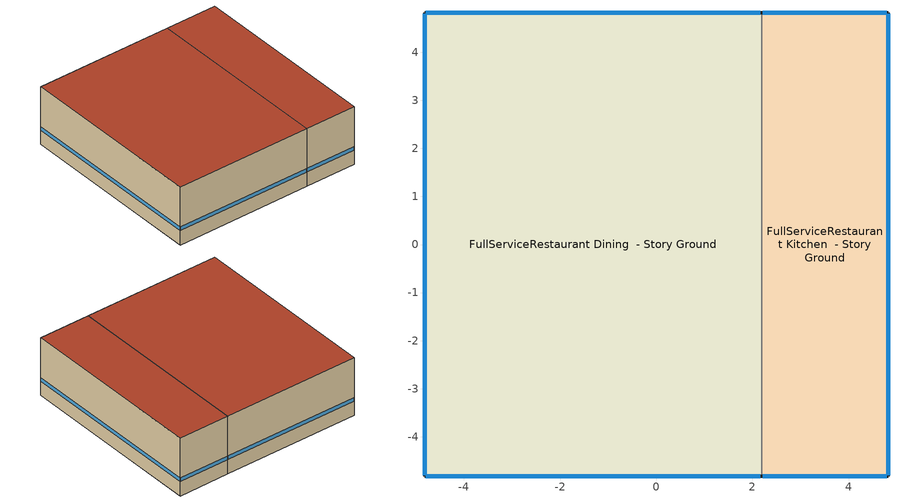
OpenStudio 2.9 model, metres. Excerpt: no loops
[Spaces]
FullServiceRestaurant Dining  - Story Ground
 floor ground: -4.82,-4.82 -4.82,4.82 2.19,4.82 2.19,-4.82 z0
 wall outside: 2.19,4.82 -4.82,4.82 -4.82,-4.82 2.19,-4.82 z0:3.05
 wall to FullServiceRestaurant Kitchen  - Story Ground: 2.19,-4.82 2.19,4.82 z0:3.05
 window: -4.82,4.79 -4.82,-4.79 / 2.16,4.82 -4.79,4.82 / -4.79,-4.82 2.16,-4.82 z0.76:0.95
 roof outside (Typical IEAD Roof R-19.61): 2.19,-4.82 2.19,4.82 -4.82,4.82 -4.82,-4.82 z3.05
FullServiceRestaurant Kitchen  - Story Ground
 floor ground: 2.19,-4.82 2.19,4.82 4.82,4.82 4.82,-4.82 z0
 wall outside: 2.19,-4.82 4.82,-4.82 4.82,4.82 2.19,4.82 z0:3.05
 window: 4.82,-4.79 4.82,4.79 / 4.79,4.82 2.22,4.82 / 2.22,-4.82 4.79,-4.82 z0.76:0.95
 roof outside (Typical IEAD Roof R-19.61): 4.82,-4.82 4.82,4.82 2.19,4.82 2.19,-4.82 z3.05
[Site]
Fort Collins Sawrs_CO_USA: Latitude {deg}=40.58; Longitude {deg}=-105.08; Time Zone {hr}=-7; Elevation {m}=1525; Terrain=City
[Site:WaterMainsTemperature]
Calculation Method=Correlation; Annual Average Outdoor Air Temperature {C}=12.0175; Maximum Difference In Monthly Average Outdoor Air Temperatures {deltaC}=24.29
[SizingPeriod:DesignDay] Barometric Pressure {Pa}=84297; Sky Clearness=0; Rain Indicator=0; Snow Indicator=0; Day of Month=21; Daylight Saving Time Indicator=0; Dry-Bulb Temperature Range Modifier Type=DefaultMultipliers
Name | Maximum Dry-Bulb Temperature {C} | Daily Dry-Bulb Temperature Range {deltaC} | Humidity Indicating Conditions at Maximum Dry-Bulb | Wind Speed {m/s} | Wind Direction {deg} | Month | Day Type | Humidity Indicating Type | Solar Model Indicator | ASHRAE Taub | ASHRAE Taud
Fort Collins Sawrs Ann Clg .4% Condns DB=>MWB 1 | 32.3 | 13.6 | 16.1 | 3.7 | 90 | 7 | SummerDesignDay | Wetbulb | ASHRAETau | 0.328 | 2.426
Fort Collins Sawrs Ann Clg .4% Condns WB=>MDB 1 | 27.1 | 13.6 | 18.1 | 3.7 | 90 | 7 | SummerDesignDay | Wetbulb | ASHRAETau | 0.328 | 2.426
Fort Collins Sawrs Ann Clg 1% Condns DB=>MWB 1 | 30.7 | 13.6 | 15.7 | 3.7 | 90 | 7 | SummerDesignDay | Wetbulb | ASHRAETau | 0.328 | 2.426
Fort Collins Sawrs Ann Clg 2% Condns DP=>MDB 1 | 20.4 | 13.6 | 13.9 | 3.7 | 90 | 7 | SummerDesignDay | Dewpoint | ASHRAETau | 0.328 | 2.426
Fort Collins Sawrs Ann Htg 99% Condns DB 1 | -15.1 | 0 | -15.1 | 2.1 | 20 | 12 | WinterDesignDay | Wetbulb | ASHRAEClearSky
Fort Collins Sawrs Ann Htg 99.6% Condns DB 1 | -19.2 | 0 | -19.2 | 2.1 | 20 | 12 | WinterDesignDay | Wetbulb | ASHRAEClearSky
Fort Collins Sawrs Ann Htg Wind 99% Condns WS=>MCDB 1 | 6.3 | 0 | 6.3 | 8.8 | 20 | 12 | WinterDesignDay | Wetbulb | ASHRAEClearSky
Fort Collins Sawrs April .4% Condns DB=>MCWB 1 | 27.4 | 13.3 | 12.1 | 3.7 | 90 | 4 | SummerDesignDay | Wetbulb | ASHRAETau | 0.287 | 2.478
Fort Collins Sawrs April .4% Condns WB=>MCDB 1 | 25.4 | 13.3 | 13.8 | 3.7 | 90 | 4 | SummerDesignDay | Wetbulb | ASHRAETau | 0.287 | 2.478
Fort Collins Sawrs August .4% Condns DB=>MCWB 1 | 32.9 | 13.1 | 15.5 | 3.7 | 90 | 8 | SummerDesignDay | Wetbulb | ASHRAETau | 0.334 | 2.44
Fort Collins Sawrs August .4% Condns WB=>MCDB 1 | 25.9 | 13.1 | 18.6 | 3.7 | 90 | 8 | SummerDesignDay | Wetbulb | ASHRAETau | 0.334 | 2.44
Fort Collins Sawrs December .4% Condns DB=>MCWB 1 | 16.2 | 12.3 | 6 | 3.7 | 90 | 12 | SummerDesignDay | Wetbulb | ASHRAETau | 0.262 | 2.566
Fort Collins Sawrs December .4% Condns WB=>MCDB 1 | 14.4 | 12.3 | 6.9 | 3.7 | 90 | 12 | SummerDesignDay | Wetbulb | ASHRAETau | 0.262 | 2.566
Fort Collins Sawrs February .4% Condns DB=>MCWB 1 | 19 | 12.3 | 7.6 | 3.7 | 90 | 2 | SummerDesignDay | Wetbulb | ASHRAETau | 0.258 | 2.535
Fort Collins Sawrs February .4% Condns WB=>MCDB 1 | 17.9 | 12.3 | 8.1 | 3.7 | 90 | 2 | SummerDesignDay | Wetbulb | ASHRAETau | 0.258 | 2.535
Fort Collins Sawrs January .4% Condns DB=>MCWB 1 | 15.7 | 12.5 | 5.3 | 3.7 | 90 | 1 | SummerDesignDay | Wetbulb | ASHRAETau | 0.249 | 2.667
Fort Collins Sawrs January .4% Condns WB=>MCDB 1 | 15.2 | 12.5 | 6 | 3.7 | 90 | 1 | SummerDesignDay | Wetbulb | ASHRAETau | 0.249 | 2.667
Fort Collins Sawrs July .4% Condns DB=>MCWB 1 | 34.2 | 13.6 | 15.9 | 3.7 | 90 | 7 | SummerDesignDay | Wetbulb | ASHRAETau | 0.328 | 2.426
Fort Collins Sawrs July .4% Condns WB=>MCDB 1 | 27.7 | 13.6 | 19.4 | 3.7 | 90 | 7 | SummerDesignDay | Wetbulb | ASHRAETau | 0.328 | 2.426
Fort Collins Sawrs June .4% Condns DB=>MCWB 1 | 34.2 | 13.5 | 16.3 | 3.7 | 90 | 6 | SummerDesignDay | Wetbulb | ASHRAETau | 0.303 | 2.453
Fort Collins Sawrs June .4% Condns WB=>MCDB 1 | 28.7 | 13.5 | 18.7 | 3.7 | 90 | 6 | SummerDesignDay | Wetbulb | ASHRAETau | 0.303 | 2.453
Fort Collins Sawrs March .4% Condns DB=>MCWB 1 | 22.2 | 12.6 | 8.6 | 3.7 | 90 | 3 | SummerDesignDay | Wetbulb | ASHRAETau | 0.275 | 2.474
Fort Collins Sawrs March .4% Condns WB=>MCDB 1 | 20 | 12.6 | 9.7 | 3.7 | 90 | 3 | SummerDesignDay | Wetbulb | ASHRAETau | 0.275 | 2.474
Fort Collins Sawrs May .4% Condns DB=>MCWB 1 | 29.3 | 13 | 13.1 | 3.7 | 90 | 5 | SummerDesignDay | Wetbulb | ASHRAETau | 0.293 | 2.478
Fort Collins Sawrs May .4% Condns WB=>MCDB 1 | 24.8 | 13 | 15.3 | 3.7 | 90 | 5 | SummerDesignDay | Wetbulb | ASHRAETau | 0.293 | 2.478
Fort Collins Sawrs November .4% Condns DB=>MCWB 1 | 20 | 12.1 | 8.2 | 3.7 | 90 | 11 | SummerDesignDay | Wetbulb | ASHRAETau | 0.267 | 2.573
Fort Collins Sawrs November .4% Condns WB=>MCDB 1 | 16.5 | 12.1 | 9.7 | 3.7 | 90 | 11 | SummerDesignDay | Wetbulb | ASHRAETau | 0.267 | 2.573
Fort Collins Sawrs October .4% Condns DB=>MCWB 1 | 27.4 | 14.1 | 11.6 | 3.7 | 90 | 10 | SummerDesignDay | Wetbulb | ASHRAETau | 0.277 | 2.645
Fort Collins Sawrs October .4% Condns WB=>MCDB 1 | 24.4 | 14.1 | 13.3 | 3.7 | 90 | 10 | SummerDesignDay | Wetbulb | ASHRAETau | 0.277 | 2.645
Fort Collins Sawrs September .4% Condns DB=>MCWB 1 | 30.2 | 14.2 | 14.6 | 3.7 | 90 | 9 | SummerDesignDay | Wetbulb | ASHRAETau | 0.297 | 2.587
Fort Collins Sawrs September .4% Condns WB=>MCDB 1 | 26.1 | 14.2 | 17.7 | 3.7 | 90 | 9 | SummerDesignDay | Wetbulb | ASHRAETau | 0.297 | 2.587
[ClimateZones]
Climate Zone Institution Name 1=ASHRAE; Climate Zone Document Name 1=ANSI/ASHRAE Standard 169; Climate Zone Document Year 1=2006; Climate Zone Value 1=ASHRAE 169-2013-5B
[Building]
ComStock DOE Ref 1980-2004|FullServiceRestaurant: North Axis {deg}=315; Default Construction Set=Res ComStock DOE Ref 1980-2004 - FullSrvRest - ASHRAE 169-2013-5B; Default Schedule Set=Building Default Schedule Set; Standards Building Type=FullServiceRestaurant
[Site:GroundTemperature:BuildingSurface]
19.195, 19.191, 19.215, 19.25, 19.367, 20.429, 21.511, 21.776, 20.44, 19.538, 19.333, 19.237
[DefaultConstructionSet]
Res ComStock DOE Ref 1980-2004 - FullSrvRest - ASHRAE 169-2013-5B: Default Exterior Surface Constructions=Default Surface Constructions 1; Default Interior Surface Constructions=Default Surface Constructions 2; Default Ground Contact Surface Constructions=Default Surface Constructions 3; Default Exterior SubSurface Constructions=Default Sub Surface Constructions 1; Default Interior SubSurface Constructions=Default Sub Surface Constructions 2; Interior Partition Construction=Typical Interior Partition
[DefaultSurfaceConstructions]
Name | Floor Construction | Wall Construction | Roof Ceiling Construction
Default Surface Constructions 1 | Typical Insulated Exterior Mass Floor | Typical Insulated Steel Framed Exterior Wall R-12.2 | Typical Wood Joist Attic Floor R-19.61
Default Surface Constructions 2 | Typical Interior Floor | Typical Interior Wall | Typical Interior Ceiling
Default Surface Constructions 3 | ext-slab | Typical Insulated Basement Mass Wall R-10.0
[Construction]
Typical Insulated Exterior Mass Floor: Typical Insulation R-10.02, 4 in. Normalweight Concrete Floor, Typical Carpet Pad
Typical Insulated Steel Framed Exterior Wall R-12.2: 25mm Stucco, 5/8 in. Gypsum Board, Typical Insulation R-10.02, 5/8 in. Gypsum Board
Typical Wood Joist Attic Floor R-19.61: 5/8 in. Gypsum Board, Typical Insulation R-17.97
Typical Interior Floor: 100mm Normalweight concrete floor, CP02 CARPET PAD
Typical Interior Wall: G01 13mm gypsum board, G01 13mm gypsum board
Typical Interior Ceiling: CP02 CARPET PAD, 100mm Normalweight concrete floor
ext-slab: 6 in. Normalweight Concrete Floor
Typical Insulated Basement Mass Wall R-10.0: Typical Insulation R-8.45, 8 in. Concrete Block Basement Wall
U 0.59 SHGC 0.39 Simple Glazing Window U-0.59 SHGC 0.39: U 0.59 SHGC 0.39 Simple Glazing U-1.18 SHGC 0.39
U 0.59 SHGC 0.39 Simple Glazing Window U-0.59 SHGC 0.39 1: U 0.59 SHGC 0.39 Simple Glazing U-1.18 SHGC 0.39 1
Typical Insulated Metal Door: F08 Metal surface, Typical Insulation R-18.49
U 0.88 SHGC 0.16 Sgl Ref-A-L Clr 6mm: REF A CLEAR LO 6MM
Typical Overhead Door: Typical Insulation R-18.49
Typical Interior Window: Clear 3mm
Typical Interior Door; Typical Interior Partition: G05 25mm wood
Typical IEAD Roof R-19.61: Roof Membrane, Typical Insulation R-18.49, Metal Roof Surface
InteriorFurnishings 1: Std Wood 6inch 1
[Material:NoMass] Roughness=Smooth; Thermal Absorptance=0.9; Solar Absorptance=0.7
Name | Thermal Resistance {m2-K/W} | Visible Absorptance
Typical Insulation R-10.02 | 1.76396 | 0.7
Typical Carpet Pad; CP02 CARPET PAD | 0.21648 | 0.8
Typical Insulation R-17.97 | 3.16533 | 0.7
Typical Insulation R-8.45 | 1.4881 | 0.7
Typical Insulation R-18.49 | 3.25638 | 0.7
[Material]
Name | Roughness | Thickness {m} | Conductivity {W/m-K} | Density {kg/m3} | Specific Heat {J/kg-K} | Thermal Absorptance | Solar Absorptance | Visible Absorptance
4 in. Normalweight Concrete Floor | MediumRough | 0.1016 | 2.31 | 2322 | 832 | 0.9 | 0.7 | 0.7
25mm Stucco | Smooth | 0.0254 | 0.72 | 1856 | 840 | 0.9 | 0.7 | 0.7
5/8 in. Gypsum Board | MediumSmooth | 0.0159 | 0.16 | 800 | 1090 | 0.9 | 0.7 | 0.7
100mm Normalweight concrete floor | MediumRough | 0.1016 | 2.31045 | 2322 | 832.557 |  | 0 | 0
G01 13mm gypsum board | Smooth | 0.0127 | 0.160031 | 800.001 | 1090.73 | 0.9 | 0.7 | 0.5
6 in. Normalweight Concrete Floor | MediumRough | 0.1524 | 2.31 | 2322 | 832 | 0.9 | 0.7 | 0.7
8 in. Concrete Block Basement Wall | MediumRough | 0.2032 | 1.326 | 1842 | 912 | 0.9 | 0.7 | 0.7
F08 Metal surface; Metal Roof Surface | Smooth | 0.0008 | 45.28 | 7824 | 500 | 0.9 | 0.7 | 0.7
G05 25mm wood | MediumSmooth | 0.0254 | 0.15 | 608 | 1630 | 0.9 | 0.5 | 0.5
Roof Membrane | VeryRough | 0.0095 | 0.16 | 1121.29 | 1460 | 0.9 | 0.7 | 0.7
Std Wood 6inch 1 | MediumSmooth | 0.15 | 0.12 | 540 | 1210 | 0.9 | 0.7 | 0.7
[DefaultSubSurfaceConstructions]
Name | Fixed Window Construction | Operable Window Construction | Door Construction | Glass Door Construction | Overhead Door Construction | Tubular Daylight Dome Construction | Tubular Daylight Diffuser Construction
Default Sub Surface Constructions 1 | U 0.59 SHGC 0.39 Simple Glazing Window U-0.59 SHGC 0.39 | U 0.59 SHGC 0.39 Simple Glazing Window U-0.59 SHGC 0.39 1 | Typical Insulated Metal Door | U 0.88 SHGC 0.16 Sgl Ref-A-L Clr 6mm | Typical Overhead Door | Typical Interior Window | Typical Interior Window
Default Sub Surface Constructions 2 | Typical Interior Window | Typical Interior Window | Typical Interior Door
[WindowMaterial:SimpleGlazingSystem] U-Factor {W/m2-K}=6.72051; Solar Heat Gain Coefficient=0.39; Visible Transmittance=0.31
U 0.59 SHGC 0.39 Simple Glazing U-1.18 SHGC 0.39; U 0.59 SHGC 0.39 Simple Glazing U-1.18 SHGC 0.39 1
[WindowMaterial:Glazing] Optical Data Type=SpectralAverage; Infrared Transmittance at Normal Incidence=0; Front Side Infrared Hemispherical Emissivity=0.84; Conductivity {W/m-K}=0.9; Dirt Correction Factor for Solar and Visible Transmittance=1; Solar Diffusing=No
Name | Thickness {m} | Solar Transmittance at Normal Incidence | Front Side Solar Reflectance at Normal Incidence | Back Side Solar Reflectance at Normal Incidence | Visible Transmittance at Normal Incidence | Front Side Visible Reflectance at Normal Incidence | Back Side Visible Reflectance at Normal Incidence | Back Side Infrared Hemispherical Emissivity
REF A CLEAR LO 6MM | 0.006 | 0.066 | 0.341 | 0.493 | 0.08 | 0.41 | 0.37 | 0.4
Clear 3mm | 0.003 | 0.837 | 0.075 | 0.075 | 0.898 | 0.081 | 0.081 | 0.84
[SpaceType] Standards Building Type=FullServiceRestaurant
Name | Default Schedule Set | Design Specification Outdoor Air Object | Standards Space Type
FullServiceRestaurant Kitchen - ComStock DOE Ref 1980-2004 | FullServiceRestaurant Kitchen Schedule Set | FullServiceRestaurant Kitchen Ventilation | Kitchen
FullServiceRestaurant Dining - ComStock DOE Ref 1980-2004 | FullServiceRestaurant Dining Schedule Set | FullServiceRestaurant Dining Ventilation | Dining
[BuildingStory]
Story Ground: Nominal Z Coordinate {m}=0; Nominal Floor to Floor Height {m}=3.048
[Space] Building Story=Story Ground
Name | Space Type | Thermal Zone
FullServiceRestaurant Dining  - Story Ground | FullServiceRestaurant Dining - ComStock DOE Ref 1980-2004 | Zone FullServiceRestaurant Dining  - Story Ground
FullServiceRestaurant Kitchen  - Story Ground | FullServiceRestaurant Kitchen - ComStock DOE Ref 1980-2004 | Zone FullServiceRestaurant Kitchen  - Story Ground
[ThermalZone] Multiplier=1; Use Ideal Air Loads=No
Name | Thermostat
Zone FullServiceRestaurant Dining  - Story Ground | FullServiceRestaurant Dining - ComStock DOE Ref 1980-2004 Thermostat
Zone FullServiceRestaurant Kitchen  - Story Ground | FullServiceRestaurant Kitchen - ComStock DOE Ref 1980-2004 Thermostat
[People:Definition] Number of People Calculation Method=People/Area; Fraction Radiant=0.3
Name | People per Space Floor Area {person/m2}
FullServiceRestaurant Dining People Definition | 0.721182
FullServiceRestaurant Kitchen People Definition | 0.0538196
[People] Work Efficiency Schedule=Work Efficiency Schedule; Clothing Insulation Schedule=Clothing Schedule; Air Velocity Schedule=Air Velocity Schedule; Multiplier=1
Name | People Definition | Space or SpaceType
FullServiceRestaurant Dining People | FullServiceRestaurant Dining People Definition | FullServiceRestaurant Dining - ComStock DOE Ref 1980-2004
FullServiceRestaurant Kitchen People | FullServiceRestaurant Kitchen People Definition | FullServiceRestaurant Kitchen - ComStock DOE Ref 1980-2004
[Lights:Definition] Design Level Calculation Method=Watts/Area; Fraction Radiant=0.7; Fraction Visible=0.2
Name | Watts per Space Floor Area {W/m2}
FullServiceRestaurant Dining Lights Definition | 22.6042
FullServiceRestaurant Kitchen Lights Definition | 12.9167
[Lights] Fraction Replaceable=1
Name | Lights Definition | Space or SpaceType
FullServiceRestaurant Dining Lights | FullServiceRestaurant Dining Lights Definition | FullServiceRestaurant Dining - ComStock DOE Ref 1980-2004
FullServiceRestaurant Kitchen Lights | FullServiceRestaurant Kitchen Lights Definition | FullServiceRestaurant Kitchen - ComStock DOE Ref 1980-2004
[ElectricEquipment:Definition] Design Level Calculation Method=Watts/Area; Fraction Latent=0.25; Fraction Radiant=0.3
Name | Watts per Space Floor Area {W/m2} | Fraction Lost
FullServiceRestaurant Dining Elec Equip Definition | 64.9279
FullServiceRestaurant Kitchen Elec Equip Definition | 403.97 | 0.2
[ElectricEquipment]
Name | Electric Equipment Definition | Space or SpaceType
FullServiceRestaurant Dining Elec Equip | FullServiceRestaurant Dining Elec Equip Definition | FullServiceRestaurant Dining - ComStock DOE Ref 1980-2004
FullServiceRestaurant Kitchen Elec Equip | FullServiceRestaurant Kitchen Elec Equip Definition | FullServiceRestaurant Kitchen - ComStock DOE Ref 1980-2004
[DesignSpecification:OutdoorAir] Outdoor Air Method=Sum; Outdoor Air Flow per Person {m3/s-person}=0; Outdoor Air Flow Rate {m3/s}=0; Outdoor Air Flow Air Changes per Hour {1/hr}=0
Name | Outdoor Air Flow per Floor Area {m3/s-m2}
FullServiceRestaurant Dining Ventilation | 0.0068072
FullServiceRestaurant Kitchen Ventilation | 0.0023876
[DefaultScheduleSet]
Name | Number of People Schedule | People Activity Level Schedule | Lighting Schedule | Electric Equipment Schedule | Infiltration Schedule | Gas Equipment Schedule | Hours of Operation Schedule
FullServiceRestaurant Dining Schedule Set | FullServiceRestaurant Bldg Occ | FullServiceRestaurant Activity | FullServiceRestaurant Bldg Light | FullServiceRestaurant Bldg Equip | FullServiceRestaurant Infil Half On
FullServiceRestaurant Kitchen Schedule Set | FullServiceRestaurant Bldg Occ | FullServiceRestaurant Activity | FullServiceRestaurant Bldg Light | FullServiceRestaurant Bldg Equip | FullServiceRestaurant Infil Half On | FullServiceRestaurant Gas Equip
Building Default Schedule Set |  |  |  |  |  |  | Building Hours of Operation NonResidential
[GasEquipment:Definition]
FullServiceRestaurant Kitchen Gas Equip Definition: Design Level Calculation Method=Watts/Area; Watts per Space Floor Area {W/m2}=1194.8; Fraction Latent=0.1; Fraction Radiant=0.2; Fraction Lost=0.7
[GasEquipment]
FullServiceRestaurant Kitchen Gas Equip: Gas Equipment Definition=FullServiceRestaurant Kitchen Gas Equip Definition; Space or SpaceType=FullServiceRestaurant Kitchen - ComStock DOE Ref 1980-2004
[SpaceInfiltration:DesignFlowRate] Schedule=Always On Discrete; Design Flow Rate Calculation Method=Flow/ExteriorArea; Constant Term Coefficient=0; Temperature Term Coefficient=0; Velocity Term Coefficient=0.224; Velocity Squared Term Coefficient=0
Name | Space or SpaceType | Flow per Exterior Surface Area {m3/s-m2}
FullServiceRestaurant Dining  - Story Ground Infiltration | FullServiceRestaurant Dining  - Story Ground | 0.000529307
FullServiceRestaurant Kitchen  - Story Ground Infiltration | FullServiceRestaurant Kitchen  - Story Ground | 0.000657982
[Exterior:Lights:Definition]
Name | Design Level {W}
Parking Areas and Drives Def (W/ft^2) | 0.1
Building Facades Def (W/ft^2) | 0.15
Main Entries Def (W/ft) | 30
Other Doors Def (W/ft) | 20
[Exterior:Lights] Schedule=Always On Discrete; Control Option=AstronomicalClock
Name | Exterior Lights Definition | Multiplier
Parking Areas and Drives | Parking Areas and Drives Def (W/ft^2) | 4050
Building Facades | Building Facades Def (W/ft^2) | 1264.91
Main Entries | Main Entries Def (W/ft) | 8
Other Doors | Other Doors Def (W/ft) | 1.2
[ZoneMixing]
Zone Mixing 1: Zone=Zone FullServiceRestaurant Kitchen  - Story Ground; Schedule=RestaurantSitDown Kitchen_Exhaust_SCH; Design Flow Rate Calculation Method=Flow/Zone; Design Flow Rate {m3/s}=0.0841489; Source Zone=Zone FullServiceRestaurant Dining  - Story Ground
[EnergyManagementSystem:Sensor]
Mains_Water_Temp_Sen: Output Variable or Output Meter Index Key=Environment; Output Variable or Output Meter=Site Mains Water Temperature
[EnergyManagementSystem:Actuator]
Mains_Water_Temp_Act: Actuated Component=Mains Water Temperature; Actuated Component Type=Schedule:Constant; Actuated Component Control Type=Schedule Value
[EnergyManagementSystem:Program]
Mains_Water_Prg: SET Mains_Water_Temp_Act = Mains_Water_Temp_Sen
[EnergyManagementSystem:ProgramCallingManager]
Mains_Water_Prg_Mgr: BeginTimestepBeforePredictor; Mains_Water_Prg
[ThermostatSetpoint:DualSetpoint]
Name | Heating Setpoint Temperature Schedule | Cooling Setpoint Temperature Schedule
FullServiceRestaurant Dining - ComStock DOE Ref 1980-2004 Thermostat | FullServiceRestaurant HtgSetp | FullServiceRestaurant ClgSetp
FullServiceRestaurant Kitchen - ComStock DOE Ref 1980-2004 Thermostat | FullServiceRestaurant HtgSetp Kitchen | FullServiceRestaurant ClgSetp Kitchen
[AvailabilityManager:NightCycle] Applicability Schedule=Always On Discrete; Control Type=CycleOnAny; Thermostat Tolerance {deltaC}=1; Cycling Run Time {s}=1800
Availability Manager Night Cycle 1; Availability Manager Night Cycle 2
[InternalMass:Definition]
Internal Mass Definition 2: Construction=InteriorFurnishings 1; Design Level Calculation Method=SurfaceArea/Area; Surface Area per Space Floor Area=2
[InternalMass] Internal Mass Definition=Internal Mass Definition 2; Multiplier=1
Name | Space or SpaceType
FullServiceRestaurant Kitchen  - Story Ground Mass | FullServiceRestaurant Kitchen  - Story Ground
FullServiceRestaurant Dining  - Story Ground Mass | FullServiceRestaurant Dining  - Story Ground
[Schedule:Ruleset]
Name | Default Day Schedule | Summer Design Day Schedule | Winter Design Day Schedule
Clothing Schedule | Clothing Schedule Default Winter Clothes
Air Velocity Schedule | Air Velocity Schedule Default
Work Efficiency Schedule | Work Efficiency Schedule Default
FullServiceRestaurant Bldg Occ | FullServiceRestaurant Bldg Occ Default | FullServiceRestaurant Bldg Occ Summer Design Day | FullServiceRestaurant Bldg Occ Winter Design Day
FullServiceRestaurant Activity | FullServiceRestaurant Activity Default | FullServiceRestaurant Activity Summer Design Day | FullServiceRestaurant Activity Winter Design Day
FullServiceRestaurant Bldg Light | FullServiceRestaurant Bldg Light Default | FullServiceRestaurant Bldg Light Summer Design Day | FullServiceRestaurant Bldg Light Winter Design Day
FullServiceRestaurant Bldg Equip | FullServiceRestaurant Bldg Equip Default | FullServiceRestaurant Bldg Equip Summer Design Day | FullServiceRestaurant Bldg Equip Winter Design Day
FullServiceRestaurant Infil Half On | FullServiceRestaurant Infil Half On Default | FullServiceRestaurant Infil Half On Summer Design Day | FullServiceRestaurant Infil Half On Winter Design Day
FullServiceRestaurant Gas Equip | FullServiceRestaurant Gas Equip Default | FullServiceRestaurant Gas Equip Summer Design Day | FullServiceRestaurant Gas Equip Winter Design Day
RestaurantSitDown Kitchen_Exhaust_SCH | RestaurantSitDown Kitchen_Exhaust_SCH Default | RestaurantSitDown Kitchen_Exhaust_SCH Summer Design Day | RestaurantSitDown Kitchen_Exhaust_SCH Winter Design Day
FullServiceRestaurant HtgSetp | FullServiceRestaurant HtgSetp Default | FullServiceRestaurant HtgSetp Summer Design Day | FullServiceRestaurant HtgSetp Winter Design Day
FullServiceRestaurant ClgSetp | FullServiceRestaurant ClgSetp Default | FullServiceRestaurant ClgSetp Summer Design Day | FullServiceRestaurant ClgSetp Winter Design Day
FullServiceRestaurant HtgSetp Kitchen | FullServiceRestaurant HtgSetp Kitchen Default | FullServiceRestaurant HtgSetp Kitchen Summer Design Day | FullServiceRestaurant HtgSetp Kitchen Winter Design Day
FullServiceRestaurant ClgSetp Kitchen | FullServiceRestaurant ClgSetp Kitchen Default | FullServiceRestaurant ClgSetp Kitchen Summer Design Day | FullServiceRestaurant ClgSetp Kitchen Winter Design Day
Building Hours of Operation NonResidential | Building Hours of Operation NonResidential Default | Building Hours of Operation NonResidential Summer Design Day | Building Hours of Operation NonResidential Winter Design Day
[Schedule:Day]
Clothing Schedule Default Winter Clothes; FullServiceRestaurant Bldg Occ Summer Design Day; FullServiceRestaurant Bldg Light Summer Design Day; Building Hours of Operation NonResidential Winter Design Day; Building Hours of Operation NonResidential Summer Design Day: 24, 0, 1
Clothing Schedule Summer Clothes: 24, 0, 0.5
Air Velocity Schedule Default: 24, 0, 0.2
Work Efficiency Schedule Default; FullServiceRestaurant Bldg Occ Winter Design Day; FullServiceRestaurant Bldg Light Winter Design Day; FullServiceRestaurant Bldg Equip Winter Design Day; FullServiceRestaurant Gas Equip Winter Design Day: 24, 0, 0
FullServiceRestaurant Bldg Occ Default: Yes, 2, 45, 0, 2, 54, 0.00833333, 3, 4, 0.0166667, 3, 14, 0.025, 3, 24, 0.0333333, 3, 34, 0.0416667, 3, 44, 0.05, 3, 45, 0.05, 3, 54, 0.0583333, 4, 4, 0.0666667, 4, 15, 0.075, 4, 25, 0.0833333, 4, 35, 0.0916667, 4, 45, 0.1, 4, 55, 0.15, 5, 5, 0.2, 5, 15, 0.25, 5, 25, 0.3, 5, 35, 0.35, 5, 45, 0.4, 7, 45, 0.4, 7, 52, 0.2, 8, 0, 0.8, 8, 9, 0.783333, 8, 19, 0.766667, 8, 29, 0.75, 8, 39, 0.733333, 8, 49, 0.716667, 8, 59, 0.7, 9, 0, 0.7, 9, 9, 0.65, 9, 19, 0.6, 9, 29, 0.55, 9, 39, 0.5, 9, 49, 0.45, 9, 59, 0.4, 10, 0, 0.4, 10, 9, 0.366667, 10, 19, 0.333333, 10, 29, 0.3, 10, 39, 0.266667, 10, 49, 0.233333, 10, 59, 0.2, 11, 0, 0.2, 11, 9, 0.208333, 11, 19, 0.216667, 11, 29, 0.225, 11, 39, 0.233333, 11, 49, 0.241667, 11, 59, 0.25, 12, 0, 0.25, 12, 9, 0.291667, 12, 19, 0.333333, 12, 29, 0.375, 12, 39, 0.416667, 12, 49, 0.458333, 12, 59, 0.5, 13, 0, 0.5, 13, 9, 0.58, 13, 19, 0.66, 13, 29, 0.74, 13, 37, 0.8, 13, 47, 0.72, 13, 57, 0.64, 14, 7, 0.56, 14, 15, 0.5, 14, 24, 0.475, 14, 34, 0.45, 14, 44, 0.425, 14, 54, 0.4, 15, 4, 0.375, 15, 14, 0.35, 15, 15, 0.35, 15, 24, 0.325, 15, 34, 0.3, 15, 44, 0.275, 15, 54, 0.25, 16, 4, 0.225, 16, 15, 0.2, 16, 25, 0.175, 16, 35, 0.15, 16, 45, 0.125, 16, 55, 0.1, 17, 5, 0.075, 17, 15, 0.05, 17, 25, 0.0416667, 17, 35, 0.0333333, 17, 45, 0.025, 17, 55, 0.0166667, 18, 5, 0.00833333, 18, 15, 0, 24, 0, 0
FullServiceRestaurant Bldg Occ Sat Day: Yes, 0, 10, 0.15, 0, 20, 0.1, 0, 30, 0.05, 0, 40, 0.0416667, 0, 50, 0.0333333, 1, 0, 0.025, 1, 10, 0.0166667, 1, 20, 0.00833333, 1, 30, 0, 5, 30, 0, 5, 40, 0.00833333, 5, 50, 0.0166667, 6, 0, 0.025, 6, 10, 0.0333333, 6, 20, 0.0416667, 6, 30, 0.05, 6, 40, 0.125, 6, 50, 0.2, 7, 0, 0.275, 7, 10, 0.35, 7, 20, 0.425, 7, 30, 0.5, 8, 30, 0.5, 8, 39, 0.483333, 8, 49, 0.466667, 8, 59, 0.45, 9, 9, 0.433333, 9, 19, 0.416667, 9, 29, 0.4, 9, 30, 0.4, 9, 39, 0.366667, 9, 49, 0.333333, 9, 59, 0.3, 10, 9, 0.266667, 10, 19, 0.233333, 10, 29, 0.2, 10, 30, 0.2, 10, 39, 0.241667, 10, 49, 0.283333, 10, 59, 0.325, 11, 9, 0.366667, 11, 19, 0.408333, 11, 29, 0.45, 11, 30, 0.45, 11, 39, 0.458333, 11, 49, 0.466667, 11, 59, 0.475, 12, 9, 0.483333, 12, 19, 0.491667, 12, 29, 0.5, 12, 30, 0.5, 13, 30, 0.5, 13, 39, 0.475, 13, 49, 0.45, 13, 59, 0.425, 14, 9, 0.4, 14, 19, 0.375, 14, 29, 0.35, 14, 30, 0.35, 14, 39, 0.341667, 14, 49, 0.333333, 14, 59, 0.325, 15, 9, 0.316667, 15, 19, 0.308333, 15, 29, 0.3, 15, 30, 0.3, 17, 30, 0.3, 17, 40, 0.366667, 17, 50, 0.433333, 18, 0, 0.5, 18, 10, 0.566667, 18, 20, 0.633333, 18, 30, 0.7, 18, 40, 0.733333, 18, 50, 0.766667, 19, 0, 0.8, 19, 10, 0.833333, 19, 20, 0.866667, 19, 30, 0.9, 19, 40, 0.866667, 19, 50, 0.833333, 20, 0, 0.8, 20, 10, 0.766667, 20, 20, 0.733333, 20, 30, 0.7, 20, 40, 0.691667, 20, 50, 0.683333, 21, 0, 0.675, 21, 10, 0.666667, 21, 20, 0.658333, 21, 30, 0.65, 21, 40, 0.633333, 21, 50, 0.616667, 22, 0, 0.6, 22, 10, 0.583333, 22, 20, 0.566667, 22, 30, 0.55, 22, 40, 0.516667, 22, 50, 0.483333, 23, 0, 0.45, 23, 10, 0.416667, 23, 20, 0.383333, 23, 30, 0.35, 23, 40, 0.3, 23, 50, 0.25, 24, 0, 0.2
FullServiceRestaurant Bldg Occ Sun Day: Yes, 0, 10, 0.1, 0, 20, 0.075, 0, 30, 0.05, 0, 40, 0.0416667, 0, 50, 0.0333333, 1, 0, 0.025, 1, 10, 0.0166667, 1, 20, 0.00833333, 1, 30, 0, 5, 30, 0, 5, 40, 0.00833333, 5, 50, 0.0166667, 6, 0, 0.025, 6, 10, 0.0333333, 6, 20, 0.0416667, 6, 30, 0.05, 6, 40, 0.125, 6, 50, 0.2, 7, 0, 0.275, 7, 10, 0.35, 7, 20, 0.425, 7, 30, 0.5, 8, 0, 0.5, 8, 9, 0.475, 8, 19, 0.45, 8, 29, 0.425, 8, 39, 0.4, 8, 49, 0.375, 8, 59, 0.35, 9, 9, 0.325, 9, 19, 0.3, 9, 29, 0.275, 9, 39, 0.25, 9, 49, 0.225, 9, 59, 0.2, 10, 0, 0.2, 10, 30, 0.2, 10, 39, 0.216667, 10, 49, 0.233333, 10, 59, 0.25, 11, 9, 0.266667, 11, 19, 0.283333, 11, 29, 0.3, 11, 30, 0.3, 11, 39, 0.333333, 11, 49, 0.366667, 11, 59, 0.4, 12, 9, 0.433333, 12, 19, 0.466667, 12, 29, 0.5, 12, 30, 0.5, 13, 30, 0.5, 13, 39, 0.466667, 13, 49, 0.433333, 13, 59, 0.4, 14, 9, 0.366667, 14, 19, 0.333333, 14, 29, 0.3, 14, 30, 0.3, 14, 39, 0.283333, 14, 49, 0.266667, 14, 59, 0.25, 15, 9, 0.233333, 15, 19, 0.216667, 15, 29, 0.2, 15, 30, 0.2, 15, 39, 0.208333, 15, 49, 0.216667, 15, 59, 0.225, 16, 9, 0.233333, 16, 19, 0.241667, 16, 30, 0.25, 16, 40, 0.266667, 16, 50, 0.283333, 17, 0, 0.3, 17, 10, 0.316667, 17, 20, 0.333333, 17, 30, 0.35, 17, 40, 0.383333, 17, 50, 0.416667, 18, 0, 0.45, 18, 10, 0.483333, 18, 20, 0.516667, 18, 30, 0.55, 18, 40, 0.566667, 18, 50, 0.583333, 19, 0, 0.6, 19, 10, 0.616667, 19, 20, 0.633333, 19, 30, 0.65, 19, 40, 0.658333, 19, 50, 0.666667, 20, 0, 0.675, 20, 10, 0.683333, 20, 20, 0.691667, 20, 30, 0.7, 20, 40, 0.641667, 20, 50, 0.583333, 21, 0, 0.525, 21, 10, 0.466667, 21, 20, 0.408333, 21, 30, 0.35, 21, 40, 0.325, 21, 50, 0.3, 22, 0, 0.275, 22, 10, 0.25, 22, 20, 0.225, 22, 30, 0.2, 23, 30, 0.2, 23, 40, 0.175, 23, 50, 0.15, 24, 0, 0.125
FullServiceRestaurant Activity Default; autogen FullServiceRestaurant Activity 0_day_sch; autogen FullServiceRestaurant Activity 1_day_sch: Yes, 24, 0, 120
FullServiceRestaurant Activity Winter Design Day; FullServiceRestaurant Activity Summer Design Day: 24, 0, 120
FullServiceRestaurant Bldg Light Default; autogen FullServiceRestaurant Bldg Light 0_day_sch; autogen FullServiceRestaurant Bldg Light 1_day_sch: Yes, 0, 10, 0.6, 0, 20, 0.525, 0, 30, 0.45, 0, 40, 0.4, 0, 49, 0.35, 0, 59, 0.3, 1, 9, 0.25, 1, 19, 0.2, 1, 30, 0.15, 4, 30, 0.15, 4, 40, 0.2, 4, 50, 0.25, 5, 0, 0.3, 5, 10, 0.35, 5, 20, 0.4, 5, 30, 0.45, 5, 40, 0.525, 5, 50, 0.6, 6, 0, 0.675, 6, 10, 0.75, 6, 20, 0.825, 6, 30, 0.9, 23, 30, 0.9, 23, 40, 0.825, 23, 50, 0.75, 24, 0, 0.675
FullServiceRestaurant Bldg Equip Default; FullServiceRestaurant Bldg Equip Default 1; autogen FullServiceRestaurant Bldg Equip 1_day_sch: Yes, 0, 10, 0.16875, 0, 20, 0.1625, 0, 30, 0.15625, 0, 40, 0.15, 0, 50, 0.14375, 1, 0, 0.1375, 1, 10, 0.13125, 1, 20, 0.125, 1, 30, 0.11875, 1, 40, 0.1125, 1, 50, 0.10625, 2, 0, 0.1, 5, 30, 0.1, 5, 40, 0.125, 5, 50, 0.15, 6, 0, 0.175, 6, 10, 0.2, 6, 20, 0.225, 6, 30, 0.25, 6, 40, 0.266667, 6, 50, 0.283333, 7, 0, 0.3, 7, 10, 0.316667, 7, 20, 0.333333, 7, 30, 0.35, 8, 30, 0.35, 8, 39, 0.333333, 8, 49, 0.316667, 8, 59, 0.3, 9, 9, 0.283333, 9, 19, 0.266667, 9, 29, 0.25, 9, 30, 0.25, 9, 39, 0.266667, 9, 49, 0.283333, 9, 59, 0.3, 10, 9, 0.316667, 10, 19, 0.333333, 10, 29, 0.35, 10, 30, 0.35, 11, 30, 0.35, 11, 39, 0.344444, 11, 49, 0.338889, 11, 59, 0.333333, 12, 9, 0.327778, 12, 19, 0.322222, 12, 29, 0.316667, 12, 39, 0.311111, 12, 49, 0.305556, 12, 59, 0.3, 13, 9, 0.294444, 13, 19, 0.288889, 13, 29, 0.283333, 13, 39, 0.277778, 13, 49, 0.272222, 13, 59, 0.266667, 14, 9, 0.261111, 14, 19, 0.255556, 14, 29, 0.25, 14, 30, 0.25, 14, 39, 0.255556, 14, 49, 0.261111, 14, 59, 0.266667, 15, 9, 0.272222, 15, 19, 0.277778, 15, 29, 0.283333, 15, 39, 0.288889, 15, 49, 0.294444, 15, 59, 0.3, 16, 9, 0.305556, 16, 19, 0.311111, 16, 29, 0.316667, 16, 39, 0.322222, 16, 49, 0.327778, 17, 0, 0.333333, 17, 10, 0.338889, 17, 20, 0.344444, 17, 30, 0.35, 17, 40, 0.344444, 17, 50, 0.338889, 18, 0, 0.333333, 18, 10, 0.327778, 18, 20, 0.322222, 18, 30, 0.316667, 18, 40, 0.311111, 18, 50, 0.305556, 19, 0, 0.3, 19, 10, 0.294444, 19, 20, 0.288889, 19, 30, 0.283333, 19, 40, 0.277778, 19, 50, 0.272222, 20, 0, 0.266667, 20, 10, 0.261111, 20, 20, 0.255556, 20, 30, 0.25, 22, 0, 0.25, 22, 10, 0.24375, 22, 20, 0.2375, 22, 30, 0.23125, 22, 40, 0.225, 22, 50, 0.21875, 23, 0, 0.2125, 23, 10, 0.20625, 23, 20, 0.2, 23, 30, 0.19375, 23, 40, 0.1875, 23, 50, 0.18125, 24, 0, 0.175
FullServiceRestaurant Bldg Equip Summer Design Day: 24, 0, 0.35
FullServiceRestaurant Infil Half On Default; FullServiceRestaurant Infil Half On Winter Design Day; FullServiceRestaurant Infil Half On Summer Design Day; FullServiceRestaurant Infil Half On Default|WntrDsn|SmrDsn|Sun|Sat Day: 5, 0, 1, 24, 0, 0.5
FullServiceRestaurant Gas Equip Default; FullServiceRestaurant Gas Equip Default|Sun Day; autogen FullServiceRestaurant Gas Equip 1_day_sch: Yes, 0, 10, 0.03, 0, 20, 0.025, 0, 30, 0.02, 4, 30, 0.02, 4, 40, 0.025, 4, 50, 0.03, 5, 0, 0.035, 5, 10, 0.04, 5, 20, 0.045, 5, 30, 0.05, 5, 40, 0.0583333, 5, 50, 0.0666667, 6, 0, 0.075, 6, 10, 0.0833333, 6, 20, 0.0916667, 6, 30, 0.1, 6, 40, 0.108333, 6, 50, 0.116667, 7, 0, 0.125, 7, 10, 0.133333, 7, 20, 0.141667, 7, 30, 0.15, 7, 40, 0.158333, 7, 50, 0.166667, 8, 0, 0.175, 8, 9, 0.183333, 8, 19, 0.191667, 8, 29, 0.2, 8, 30, 0.2, 8, 39, 0.191667, 8, 49, 0.183333, 8, 59, 0.175, 9, 9, 0.166667, 9, 19, 0.158333, 9, 29, 0.15, 9, 30, 0.15, 9, 39, 0.166667, 9, 49, 0.183333, 9, 59, 0.2, 10, 9, 0.216667, 10, 19, 0.233333, 10, 29, 0.25, 10, 30, 0.25, 12, 30, 0.25, 12, 39, 0.241667, 12, 49, 0.233333, 12, 59, 0.225, 13, 9, 0.216667, 13, 19, 0.208333, 13, 29, 0.2, 13, 30, 0.2, 13, 39, 0.191667, 13, 49, 0.183333, 13, 59, 0.175, 14, 9, 0.166667, 14, 19, 0.158333, 14, 29, 0.15, 14, 30, 0.15, 14, 39, 0.158333, 14, 49, 0.166667, 14, 59, 0.175, 15, 9, 0.183333, 15, 19, 0.191667, 15, 29, 0.2, 15, 30, 0.2, 15, 39, 0.216667, 15, 49, 0.233333, 15, 59, 0.25, 16, 9, 0.266667, 16, 19, 0.283333, 16, 30, 0.3, 18, 0, 0.3, 18, 10, 0.291667, 18, 20, 0.283333, 18, 30, 0.275, 18, 40, 0.266667, 18, 50, 0.258333, 19, 0, 0.25, 19, 10, 0.241667, 19, 20, 0.233333, 19, 30, 0.225, 19, 40, 0.216667, 19, 50, 0.208333, 20, 0, 0.2, 20, 30, 0.2, 20, 40, 0.191667, 20, 50, 0.183333, 21, 0, 0.175, 21, 10, 0.166667, 21, 20, 0.158333, 21, 30, 0.15, 21, 40, 0.141667, 21, 50, 0.133333, 22, 0, 0.125, 22, 10, 0.116667, 22, 20, 0.108333, 22, 30, 0.1, 22, 40, 0.0916667, 22, 50, 0.0833333, 23, 0, 0.075, 23, 10, 0.0666667, 23, 20, 0.0583333, 23, 30, 0.05, 23, 40, 0.045, 23, 50, 0.04, 24, 0, 0.035
FullServiceRestaurant Gas Equip Summer Design Day: 24, 0, 0.25
RestaurantSitDown Kitchen_Exhaust_SCH Default; RestaurantSitDown Kitchen_Exhaust_SCH Default 1; autogen RestaurantSitDown Kitchen_Exhaust_SCH 1_day_sch: Yes, 5, 0, 0, 24, 0, 1
RestaurantSitDown Kitchen_Exhaust_SCH Winter Design Day; RestaurantSitDown Kitchen_Exhaust_SCH Summer Design Day: 5, 0, 0, 24, 0, 1
FullServiceRestaurant HtgSetp Default; autogen FullServiceRestaurant HtgSetp 0_day_sch; autogen FullServiceRestaurant HtgSetp 1_day_sch: Yes, 1, 0, 21, 5, 0, 15.6, 24, 0, 21
FullServiceRestaurant HtgSetp Summer Design Day; FullServiceRestaurant HtgSetp Kitchen Summer Design Day: 24, 0, 15.6
FullServiceRestaurant HtgSetp Winter Design Day: 24, 0, 21
FullServiceRestaurant ClgSetp Default; autogen FullServiceRestaurant ClgSetp 0_day_sch; autogen FullServiceRestaurant ClgSetp 1_day_sch: Yes, 1, 0, 24, 5, 0, 30, 24, 0, 24
FullServiceRestaurant ClgSetp Summer Design Day: 1, 0, 24, 5, 0, 30, 24, 0, 24
FullServiceRestaurant ClgSetp Winter Design Day; FullServiceRestaurant ClgSetp Kitchen Winter Design Day: 24, 0, 30
FullServiceRestaurant HtgSetp Kitchen Default; autogen FullServiceRestaurant HtgSetp Kitchen 0_day_sch; autogen FullServiceRestaurant HtgSetp Kitchen 1_day_sch: Yes, 1, 0, 19, 5, 0, 15.6, 24, 0, 19
FullServiceRestaurant HtgSetp Kitchen Winter Design Day: 24, 0, 19
FullServiceRestaurant ClgSetp Kitchen Default; autogen FullServiceRestaurant ClgSetp Kitchen 0_day_sch; autogen FullServiceRestaurant ClgSetp Kitchen 1_day_sch: Yes, 1, 0, 26, 5, 0, 30, 24, 0, 26
FullServiceRestaurant ClgSetp Kitchen Summer Design Day: 1, 0, 26, 5, 0, 30, 24, 0, 26
Building Hours of Operation NonResidential Default: 5, 15, 0, 16, 45, 1, 24, 0, 0
Building Hours of Operation NonResidential Saturday; Building Hours of Operation NonResidential Sunday: 7, 0, 0, 24, 0, 1
[Schedule:Rule]
Name | Schedule Ruleset | Rule Order | Day Schedule | Date Specification Type | Start Month | Start Day | End Month | End Day | Apply Saturday | Apply Sunday | Apply Monday | Apply Tuesday | Apply Wednesday | Apply Thursday | Apply Friday | Specific Month 1 | Specific Day 1 | Specific Month 2 | Specific Day 2 | Specific Month 3 | Specific Day 3 | Specific Month 4 | Specific Day 4 | Specific Month 5 | Specific Day 5 | Specific Month 6 | Specific Day 6 | Specific Month 7 | Specific Day 7 | Specific Month 8 | Specific Day 8 | Specific Month 9 | Specific Day 9 | Specific Month 10 | Specific Day 10 | Specific Month 11 | Specific Day 11 | Specific Month 12 | Specific Day 12 | Specific Month 13 | Specific Day 13 | Specific Month 14 | Specific Day 14 | Specific Month 15 | Specific Day 15 | Specific Month 16 | Specific Day 16 | Specific Month 17 | Specific Day 17 | Specific Month 18 | Specific Day 18 | Specific Month 19 | Specific Day 19 | Specific Month 20 | Specific Day 20 | Specific Month 21 | Specific Day 21 | Specific Month 22 | Specific Day 22 | Specific Month 23 | Specific Day 23 | Specific Month 24 | Specific Day 24 | Specific Month 25 | Specific Day 25 | Specific Month 26 | Specific Day 26 | Specific Month 27 | Specific Day 27 | Specific Month 28 | Specific Day 28 | Specific Month 29 | Specific Day 29 | Specific Month 30 | Specific Day 30 | Specific Month 31 | Specific Day 31 | Specific Month 32 | Specific Day 32 | Specific Month 33 | Specific Day 33 | Specific Month 34 | Specific Day 34 | Specific Month 35 | Specific Day 35 | Specific Month 36 | Specific Day 36 | Specific Month 37 | Specific Day 37 | Specific Month 38 | Specific Day 38 | Specific Month 39 | Specific Day 39 | Specific Month 40 | Specific Day 40 | Specific Month 41 | Specific Day 41 | Specific Month 42 | Specific Day 42 | Specific Month 43 | Specific Day 43 | Specific Month 44 | Specific Day 44 | Specific Month 45 | Specific Day 45 | Specific Month 46 | Specific Day 46 | Specific Month 47 | Specific Day 47 | Specific Month 48 | Specific Day 48 | Specific Month 49 | Specific Day 49 | Specific Month 50 | Specific Day 50 | Specific Month 51 | Specific Day 51 | Specific Month 52 | Specific Day 52
Schedule Rule 1 | Clothing Schedule | 0 | Clothing Schedule Summer Clothes | DateRange | 5 | 1 | 9 | 30
Schedule Rule 2 | FullServiceRestaurant Bldg Occ | 1 | FullServiceRestaurant Bldg Occ Sat Day | DateRange | 1 | 1 | 12 | 31 | Yes
Schedule Rule 3 | FullServiceRestaurant Bldg Occ | 0 | FullServiceRestaurant Bldg Occ Sun Day | DateRange | 1 | 1 | 12 | 31 |  | Yes
Schedule Rule 5 | FullServiceRestaurant Infil Half On | 0 | FullServiceRestaurant Infil Half On Default|WntrDsn|SmrDsn|Sun|Sat Day | DateRange | 1 | 1 | 12 | 31 | Yes | Yes
Schedule Rule 6 | FullServiceRestaurant Gas Equip | 0 | FullServiceRestaurant Gas Equip Default|Sun Day | DateRange | 1 | 1 | 12 | 31 |  | Yes
Building Hours of Operation NonResidential Saturday Rule | Building Hours of Operation NonResidential | 1 | Building Hours of Operation NonResidential Saturday | DateRange | 1 | 1 | 12 | 31 | Yes
Building Hours of Operation NonResidential Sunday Rule | Building Hours of Operation NonResidential | 0 | Building Hours of Operation NonResidential Sunday | DateRange | 1 | 1 | 12 | 31 |  | Yes
Schedule Rule 11 | FullServiceRestaurant Bldg Equip | 0 | FullServiceRestaurant Bldg Equip Default 1 |  |  |  |  |  | Yes
Schedule Rule 4 | RestaurantSitDown Kitchen_Exhaust_SCH | 0 | RestaurantSitDown Kitchen_Exhaust_SCH Default 1 |  |  |  |  |  | Yes
autogen FullServiceRestaurant Activity 0 | FullServiceRestaurant Activity | 0 | autogen FullServiceRestaurant Activity 0_day_sch | SpecificDates |  |  |  |  | Yes | Yes | Yes | Yes | Yes | Yes | Yes | 1 | 3 | 1 | 10 | 1 | 17 | 1 | 24 | 1 | 31 | 2 | 7 | 2 | 14 | 2 | 21 | 2 | 28 | 3 | 7 | 3 | 14 | 3 | 21 | 3 | 28 | 4 | 4 | 4 | 11 | 4 | 18 | 4 | 25 | 5 | 2 | 5 | 9 | 5 | 16 | 5 | 23 | 5 | 30 | 6 | 6 | 6 | 13 | 6 | 20 | 6 | 27 | 7 | 4 | 7 | 11 | 7 | 18 | 7 | 25 | 8 | 1 | 8 | 8 | 8 | 15 | 8 | 22 | 8 | 29 | 9 | 5 | 9 | 12 | 9 | 19 | 9 | 26 | 10 | 3 | 10 | 10 | 10 | 17 | 10 | 24 | 10 | 31 | 11 | 7 | 11 | 14 | 11 | 21 | 11 | 28 | 12 | 5 | 12 | 12 | 12 | 19 | 12 | 26
autogen FullServiceRestaurant Activity 1 | FullServiceRestaurant Activity | 1 | autogen FullServiceRestaurant Activity 1_day_sch | SpecificDates |  |  |  |  | Yes | Yes | Yes | Yes | Yes | Yes | Yes | 1 | 4 | 1 | 11 | 1 | 18 | 1 | 25 | 2 | 1 | 2 | 8 | 2 | 15 | 2 | 22 | 3 | 1 | 3 | 8 | 3 | 15 | 3 | 22 | 3 | 29 | 4 | 5 | 4 | 12 | 4 | 19 | 4 | 26 | 5 | 3 | 5 | 10 | 5 | 17 | 5 | 24 | 5 | 31 | 6 | 7 | 6 | 14 | 6 | 21 | 6 | 28 | 7 | 5 | 7 | 12 | 7 | 19 | 7 | 26 | 8 | 2 | 8 | 9 | 8 | 16 | 8 | 23 | 8 | 30 | 9 | 6 | 9 | 13 | 9 | 20 | 9 | 27 | 10 | 4 | 10 | 11 | 10 | 18 | 10 | 25 | 11 | 1 | 11 | 8 | 11 | 15 | 11 | 22 | 11 | 29 | 12 | 6 | 12 | 13 | 12 | 20 | 12 | 27
autogen FullServiceRestaurant Bldg Equip 1 | FullServiceRestaurant Bldg Equip | 1 | autogen FullServiceRestaurant Bldg Equip 1_day_sch | SpecificDates |  |  |  |  | Yes | Yes | Yes | Yes | Yes | Yes | Yes | 1 | 4 | 1 | 11 | 1 | 18 | 1 | 25 | 2 | 1 | 2 | 8 | 2 | 15 | 2 | 22 | 3 | 1 | 3 | 8 | 3 | 15 | 3 | 22 | 3 | 29 | 4 | 5 | 4 | 12 | 4 | 19 | 4 | 26 | 5 | 3 | 5 | 10 | 5 | 17 | 5 | 24 | 5 | 31 | 6 | 7 | 6 | 14 | 6 | 21 | 6 | 28 | 7 | 5 | 7 | 12 | 7 | 19 | 7 | 26 | 8 | 2 | 8 | 9 | 8 | 16 | 8 | 23 | 8 | 30 | 9 | 6 | 9 | 13 | 9 | 20 | 9 | 27 | 10 | 4 | 10 | 11 | 10 | 18 | 10 | 25 | 11 | 1 | 11 | 8 | 11 | 15 | 11 | 22 | 11 | 29 | 12 | 6 | 12 | 13 | 12 | 20 | 12 | 27
autogen FullServiceRestaurant Bldg Light 0 | FullServiceRestaurant Bldg Light | 0 | autogen FullServiceRestaurant Bldg Light 0_day_sch | SpecificDates |  |  |  |  | Yes | Yes | Yes | Yes | Yes | Yes | Yes | 1 | 3 | 1 | 10 | 1 | 17 | 1 | 24 | 1 | 31 | 2 | 7 | 2 | 14 | 2 | 21 | 2 | 28 | 3 | 7 | 3 | 14 | 3 | 21 | 3 | 28 | 4 | 4 | 4 | 11 | 4 | 18 | 4 | 25 | 5 | 2 | 5 | 9 | 5 | 16 | 5 | 23 | 5 | 30 | 6 | 6 | 6 | 13 | 6 | 20 | 6 | 27 | 7 | 4 | 7 | 11 | 7 | 18 | 7 | 25 | 8 | 1 | 8 | 8 | 8 | 15 | 8 | 22 | 8 | 29 | 9 | 5 | 9 | 12 | 9 | 19 | 9 | 26 | 10 | 3 | 10 | 10 | 10 | 17 | 10 | 24 | 10 | 31 | 11 | 7 | 11 | 14 | 11 | 21 | 11 | 28 | 12 | 5 | 12 | 12 | 12 | 19 | 12 | 26
autogen FullServiceRestaurant Bldg Light 1 | FullServiceRestaurant Bldg Light | 1 | autogen FullServiceRestaurant Bldg Light 1_day_sch | SpecificDates |  |  |  |  | Yes | Yes | Yes | Yes | Yes | Yes | Yes | 1 | 4 | 1 | 11 | 1 | 18 | 1 | 25 | 2 | 1 | 2 | 8 | 2 | 15 | 2 | 22 | 3 | 1 | 3 | 8 | 3 | 15 | 3 | 22 | 3 | 29 | 4 | 5 | 4 | 12 | 4 | 19 | 4 | 26 | 5 | 3 | 5 | 10 | 5 | 17 | 5 | 24 | 5 | 31 | 6 | 7 | 6 | 14 | 6 | 21 | 6 | 28 | 7 | 5 | 7 | 12 | 7 | 19 | 7 | 26 | 8 | 2 | 8 | 9 | 8 | 16 | 8 | 23 | 8 | 30 | 9 | 6 | 9 | 13 | 9 | 20 | 9 | 27 | 10 | 4 | 10 | 11 | 10 | 18 | 10 | 25 | 11 | 1 | 11 | 8 | 11 | 15 | 11 | 22 | 11 | 29 | 12 | 6 | 12 | 13 | 12 | 20 | 12 | 27
autogen FullServiceRestaurant ClgSetp 0 | FullServiceRestaurant ClgSetp | 0 | autogen FullServiceRestaurant ClgSetp 0_day_sch | SpecificDates |  |  |  |  | Yes | Yes | Yes | Yes | Yes | Yes | Yes | 1 | 3 | 1 | 10 | 1 | 17 | 1 | 24 | 1 | 31 | 2 | 7 | 2 | 14 | 2 | 21 | 2 | 28 | 3 | 7 | 3 | 14 | 3 | 21 | 3 | 28 | 4 | 4 | 4 | 11 | 4 | 18 | 4 | 25 | 5 | 2 | 5 | 9 | 5 | 16 | 5 | 23 | 5 | 30 | 6 | 6 | 6 | 13 | 6 | 20 | 6 | 27 | 7 | 4 | 7 | 11 | 7 | 18 | 7 | 25 | 8 | 1 | 8 | 8 | 8 | 15 | 8 | 22 | 8 | 29 | 9 | 5 | 9 | 12 | 9 | 19 | 9 | 26 | 10 | 3 | 10 | 10 | 10 | 17 | 10 | 24 | 10 | 31 | 11 | 7 | 11 | 14 | 11 | 21 | 11 | 28 | 12 | 5 | 12 | 12 | 12 | 19 | 12 | 26
autogen FullServiceRestaurant ClgSetp 1 | FullServiceRestaurant ClgSetp | 1 | autogen FullServiceRestaurant ClgSetp 1_day_sch | SpecificDates |  |  |  |  | Yes | Yes | Yes | Yes | Yes | Yes | Yes | 1 | 4 | 1 | 11 | 1 | 18 | 1 | 25 | 2 | 1 | 2 | 8 | 2 | 15 | 2 | 22 | 3 | 1 | 3 | 8 | 3 | 15 | 3 | 22 | 3 | 29 | 4 | 5 | 4 | 12 | 4 | 19 | 4 | 26 | 5 | 3 | 5 | 10 | 5 | 17 | 5 | 24 | 5 | 31 | 6 | 7 | 6 | 14 | 6 | 21 | 6 | 28 | 7 | 5 | 7 | 12 | 7 | 19 | 7 | 26 | 8 | 2 | 8 | 9 | 8 | 16 | 8 | 23 | 8 | 30 | 9 | 6 | 9 | 13 | 9 | 20 | 9 | 27 | 10 | 4 | 10 | 11 | 10 | 18 | 10 | 25 | 11 | 1 | 11 | 8 | 11 | 15 | 11 | 22 | 11 | 29 | 12 | 6 | 12 | 13 | 12 | 20 | 12 | 27
autogen FullServiceRestaurant ClgSetp Kitchen 0 | FullServiceRestaurant ClgSetp Kitchen | 0 | autogen FullServiceRestaurant ClgSetp Kitchen 0_day_sch | SpecificDates |  |  |  |  | Yes | Yes | Yes | Yes | Yes | Yes | Yes | 1 | 3 | 1 | 10 | 1 | 17 | 1 | 24 | 1 | 31 | 2 | 7 | 2 | 14 | 2 | 21 | 2 | 28 | 3 | 7 | 3 | 14 | 3 | 21 | 3 | 28 | 4 | 4 | 4 | 11 | 4 | 18 | 4 | 25 | 5 | 2 | 5 | 9 | 5 | 16 | 5 | 23 | 5 | 30 | 6 | 6 | 6 | 13 | 6 | 20 | 6 | 27 | 7 | 4 | 7 | 11 | 7 | 18 | 7 | 25 | 8 | 1 | 8 | 8 | 8 | 15 | 8 | 22 | 8 | 29 | 9 | 5 | 9 | 12 | 9 | 19 | 9 | 26 | 10 | 3 | 10 | 10 | 10 | 17 | 10 | 24 | 10 | 31 | 11 | 7 | 11 | 14 | 11 | 21 | 11 | 28 | 12 | 5 | 12 | 12 | 12 | 19 | 12 | 26
autogen FullServiceRestaurant ClgSetp Kitchen 1 | FullServiceRestaurant ClgSetp Kitchen | 1 | autogen FullServiceRestaurant ClgSetp Kitchen 1_day_sch | SpecificDates |  |  |  |  | Yes | Yes | Yes | Yes | Yes | Yes | Yes | 1 | 4 | 1 | 11 | 1 | 18 | 1 | 25 | 2 | 1 | 2 | 8 | 2 | 15 | 2 | 22 | 3 | 1 | 3 | 8 | 3 | 15 | 3 | 22 | 3 | 29 | 4 | 5 | 4 | 12 | 4 | 19 | 4 | 26 | 5 | 3 | 5 | 10 | 5 | 17 | 5 | 24 | 5 | 31 | 6 | 7 | 6 | 14 | 6 | 21 | 6 | 28 | 7 | 5 | 7 | 12 | 7 | 19 | 7 | 26 | 8 | 2 | 8 | 9 | 8 | 16 | 8 | 23 | 8 | 30 | 9 | 6 | 9 | 13 | 9 | 20 | 9 | 27 | 10 | 4 | 10 | 11 | 10 | 18 | 10 | 25 | 11 | 1 | 11 | 8 | 11 | 15 | 11 | 22 | 11 | 29 | 12 | 6 | 12 | 13 | 12 | 20 | 12 | 27
autogen FullServiceRestaurant Gas Equip 1 | FullServiceRestaurant Gas Equip | 1 | autogen FullServiceRestaurant Gas Equip 1_day_sch | SpecificDates |  |  |  |  | Yes | Yes | Yes | Yes | Yes | Yes | Yes | 1 | 3 | 1 | 10 | 1 | 17 | 1 | 24 | 1 | 31 | 2 | 7 | 2 | 14 | 2 | 21 | 2 | 28 | 3 | 7 | 3 | 14 | 3 | 21 | 3 | 28 | 4 | 4 | 4 | 11 | 4 | 18 | 4 | 25 | 5 | 2 | 5 | 9 | 5 | 16 | 5 | 23 | 5 | 30 | 6 | 6 | 6 | 13 | 6 | 20 | 6 | 27 | 7 | 4 | 7 | 11 | 7 | 18 | 7 | 25 | 8 | 1 | 8 | 8 | 8 | 15 | 8 | 22 | 8 | 29 | 9 | 5 | 9 | 12 | 9 | 19 | 9 | 26 | 10 | 3 | 10 | 10 | 10 | 17 | 10 | 24 | 10 | 31 | 11 | 7 | 11 | 14 | 11 | 21 | 11 | 28 | 12 | 5 | 12 | 12 | 12 | 19 | 12 | 26
autogen FullServiceRestaurant HtgSetp 0 | FullServiceRestaurant HtgSetp | 0 | autogen FullServiceRestaurant HtgSetp 0_day_sch | SpecificDates |  |  |  |  | Yes | Yes | Yes | Yes | Yes | Yes | Yes | 1 | 3 | 1 | 10 | 1 | 17 | 1 | 24 | 1 | 31 | 2 | 7 | 2 | 14 | 2 | 21 | 2 | 28 | 3 | 7 | 3 | 14 | 3 | 21 | 3 | 28 | 4 | 4 | 4 | 11 | 4 | 18 | 4 | 25 | 5 | 2 | 5 | 9 | 5 | 16 | 5 | 23 | 5 | 30 | 6 | 6 | 6 | 13 | 6 | 20 | 6 | 27 | 7 | 4 | 7 | 11 | 7 | 18 | 7 | 25 | 8 | 1 | 8 | 8 | 8 | 15 | 8 | 22 | 8 | 29 | 9 | 5 | 9 | 12 | 9 | 19 | 9 | 26 | 10 | 3 | 10 | 10 | 10 | 17 | 10 | 24 | 10 | 31 | 11 | 7 | 11 | 14 | 11 | 21 | 11 | 28 | 12 | 5 | 12 | 12 | 12 | 19 | 12 | 26
autogen FullServiceRestaurant HtgSetp 1 | FullServiceRestaurant HtgSetp | 1 | autogen FullServiceRestaurant HtgSetp 1_day_sch | SpecificDates |  |  |  |  | Yes | Yes | Yes | Yes | Yes | Yes | Yes | 1 | 4 | 1 | 11 | 1 | 18 | 1 | 25 | 2 | 1 | 2 | 8 | 2 | 15 | 2 | 22 | 3 | 1 | 3 | 8 | 3 | 15 | 3 | 22 | 3 | 29 | 4 | 5 | 4 | 12 | 4 | 19 | 4 | 26 | 5 | 3 | 5 | 10 | 5 | 17 | 5 | 24 | 5 | 31 | 6 | 7 | 6 | 14 | 6 | 21 | 6 | 28 | 7 | 5 | 7 | 12 | 7 | 19 | 7 | 26 | 8 | 2 | 8 | 9 | 8 | 16 | 8 | 23 | 8 | 30 | 9 | 6 | 9 | 13 | 9 | 20 | 9 | 27 | 10 | 4 | 10 | 11 | 10 | 18 | 10 | 25 | 11 | 1 | 11 | 8 | 11 | 15 | 11 | 22 | 11 | 29 | 12 | 6 | 12 | 13 | 12 | 20 | 12 | 27
autogen FullServiceRestaurant HtgSetp Kitchen 0 | FullServiceRestaurant HtgSetp Kitchen | 0 | autogen FullServiceRestaurant HtgSetp Kitchen 0_day_sch | SpecificDates |  |  |  |  | Yes | Yes | Yes | Yes | Yes | Yes | Yes | 1 | 3 | 1 | 10 | 1 | 17 | 1 | 24 | 1 | 31 | 2 | 7 | 2 | 14 | 2 | 21 | 2 | 28 | 3 | 7 | 3 | 14 | 3 | 21 | 3 | 28 | 4 | 4 | 4 | 11 | 4 | 18 | 4 | 25 | 5 | 2 | 5 | 9 | 5 | 16 | 5 | 23 | 5 | 30 | 6 | 6 | 6 | 13 | 6 | 20 | 6 | 27 | 7 | 4 | 7 | 11 | 7 | 18 | 7 | 25 | 8 | 1 | 8 | 8 | 8 | 15 | 8 | 22 | 8 | 29 | 9 | 5 | 9 | 12 | 9 | 19 | 9 | 26 | 10 | 3 | 10 | 10 | 10 | 17 | 10 | 24 | 10 | 31 | 11 | 7 | 11 | 14 | 11 | 21 | 11 | 28 | 12 | 5 | 12 | 12 | 12 | 19 | 12 | 26
autogen FullServiceRestaurant HtgSetp Kitchen 1 | FullServiceRestaurant HtgSetp Kitchen | 1 | autogen FullServiceRestaurant HtgSetp Kitchen 1_day_sch | SpecificDates |  |  |  |  | Yes | Yes | Yes | Yes | Yes | Yes | Yes | 1 | 4 | 1 | 11 | 1 | 18 | 1 | 25 | 2 | 1 | 2 | 8 | 2 | 15 | 2 | 22 | 3 | 1 | 3 | 8 | 3 | 15 | 3 | 22 | 3 | 29 | 4 | 5 | 4 | 12 | 4 | 19 | 4 | 26 | 5 | 3 | 5 | 10 | 5 | 17 | 5 | 24 | 5 | 31 | 6 | 7 | 6 | 14 | 6 | 21 | 6 | 28 | 7 | 5 | 7 | 12 | 7 | 19 | 7 | 26 | 8 | 2 | 8 | 9 | 8 | 16 | 8 | 23 | 8 | 30 | 9 | 6 | 9 | 13 | 9 | 20 | 9 | 27 | 10 | 4 | 10 | 11 | 10 | 18 | 10 | 25 | 11 | 1 | 11 | 8 | 11 | 15 | 11 | 22 | 11 | 29 | 12 | 6 | 12 | 13 | 12 | 20 | 12 | 27
autogen RestaurantSitDown Kitchen_Exhaust_SCH 1 | RestaurantSitDown Kitchen_Exhaust_SCH | 1 | autogen RestaurantSitDown Kitchen_Exhaust_SCH 1_day_sch | SpecificDates |  |  |  |  | Yes | Yes | Yes | Yes | Yes | Yes | Yes | 1 | 4 | 1 | 11 | 1 | 18 | 1 | 25 | 2 | 1 | 2 | 8 | 2 | 15 | 2 | 22 | 3 | 1 | 3 | 8 | 3 | 15 | 3 | 22 | 3 | 29 | 4 | 5 | 4 | 12 | 4 | 19 | 4 | 26 | 5 | 3 | 5 | 10 | 5 | 17 | 5 | 24 | 5 | 31 | 6 | 7 | 6 | 14 | 6 | 21 | 6 | 28 | 7 | 5 | 7 | 12 | 7 | 19 | 7 | 26 | 8 | 2 | 8 | 9 | 8 | 16 | 8 | 23 | 8 | 30 | 9 | 6 | 9 | 13 | 9 | 20 | 9 | 27 | 10 | 4 | 10 | 11 | 10 | 18 | 10 | 25 | 11 | 1 | 11 | 8 | 11 | 15 | 11 | 22 | 11 | 29 | 12 | 6 | 12 | 13 | 12 | 20 | 12 | 27
[Schedule:Constant]
Name | Value
Always On Discrete | 1
Mains Water Temperature | 10
